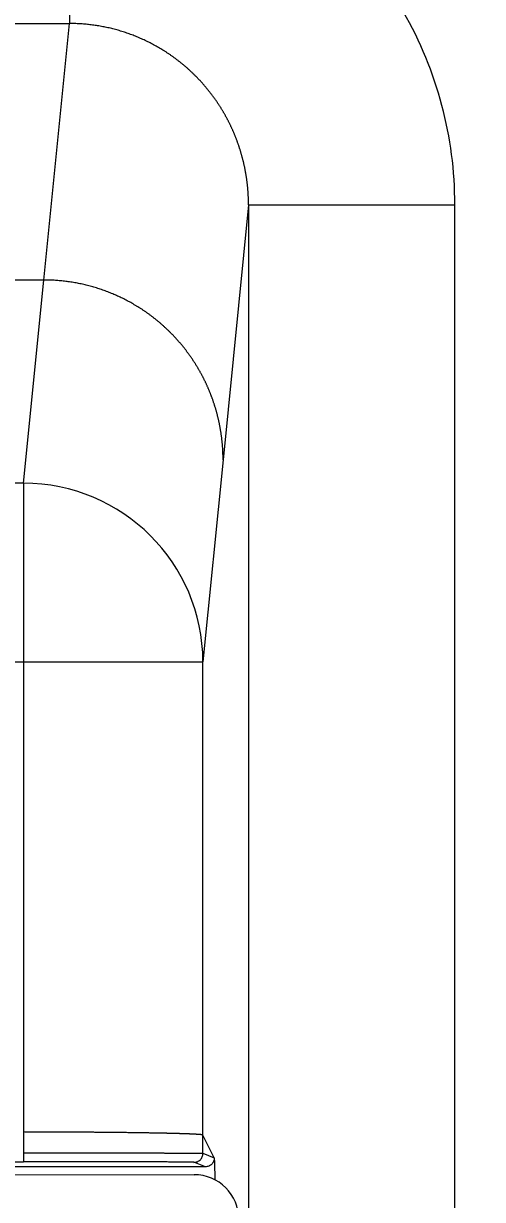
# Model space of a CAD drawing. Header units: millimetres. Extents: x 2433 to 4809, y -10272 to -6912.
# Drawn here: x 3260.83 to 3271.06, y -9455.97 to -9429.75 of the extents above; entities that cross this region are included whole.
import ezdxf

# ---------------------------------------------------------------- set-up
doc = ezdxf.new("R2010")
doc.units = ezdxf.units.MM
doc.layers.add('DIM', color=3, linetype='Continuous', lineweight=13)
doc.styles.add('ARIAL', font='arial.ttf')
doc.dimstyles.get("Standard").update_dxf_attribs({"dimtxt": 15, "dimasz": 15, "dimexe": 0.18, "dimexo": 0.0625, "dimgap": 4, "dimtad": 0, "dimtih": 1, "dimtoh": 1, "dimdec": 1, "dimdsep": 46, "dimtxsty": 'ARIAL', "dimcen": 0, "dimclrd": 3, "dimclre": 3, "dimclrt": 3, "dimadec": 0, "dimazin": 0, "dimtfac": 1, "dimtdec": 1, "dimtofl": 0, "dimtmove": 0, "dimatfit": 3, "dimfxl": 1, "dimtolj": 1, "dimtzin": 0, "dimarcsym": 0})

# ---------------------------------------------------------------- blocks, each defined once
blk = doc.blocks.new('*D46')
at = {"layer": 'Defpoints', "color": 0, "transparency": 16777216}
for p in [(3184.787, -7905.985), (3696.954, -9950.155), (3696.954, -9950.155)]:
    blk.add_point(p, dxfattribs=at)
at = {"layer": 'DIM', "color": 3, "lineweight": -2, "transparency": 16777216}
for p, q in [((3184.85, -7905.985), (3697.134, -7905.985)), ((3696.954, -7923.985), (3696.954, -8911.271)), ((3696.954, -9932.155), (3696.954, -8944.87)), ((3697.016, -9950.155), (3697.134, -9950.155))]:
    blk.add_line(p, q, dxfattribs=at)
at = {"layer": 'DIM', "color": 3, "transparency": 16777216}
for points in [[(3693.954, -7923.985), (3699.954, -7923.985), (3696.954, -7905.985)], [(3693.954, -9932.155), (3699.954, -9932.155), (3696.954, -9950.155)]]:
    blk.add_solid(points, dxfattribs=at)
at = {"layer": 'DIM', "color": 3, "transparency": 16777216, "insert": (3696.954, -8928.07), "char_height": 18, "attachment_point": 5, "style": 'ARIAL'}
blk.add_mtext('\\A1;(2280)', dxfattribs=at)

msp = doc.modelspace()

# ---------------------------------------------------------------- linework, layer by layer
at = {"linetype": 'Continuous', "lineweight": 13}
for p, q in [((3252.735, -9429.751), (3261.849, -9429.751)), ((3261.279, -9435.471), (3261.849, -9429.751)), ((3265.843, -9433.794), (3265.276, -9439.483)), ((3265.843, -9433.794), (3265.843, -9545.268)), ((3270.443, -9544.668), (3270.443, -9433.794)), ((3261.279, -9435.471), (3253.306, -9435.471)), ((3260.827, -9440), (3261.279, -9435.471)), ((3265.276, -9439.483), (3264.827, -9443.985)), ((3260.827, -9440), (3253.757, -9440)), ((3260.827, -9440), (3260.827, -9443.985)), ((3253.757, -9443.985), (3260.827, -9443.985)), ((3260.827, -9443.985), (3264.827, -9443.985)), ((3260.827, -9443.985), (3260.827, -9454.469)), ((3264.827, -9454.539), (3264.827, -9443.985)), ((3260.827, -9454.469), (3260.827, -9454.932)), ((3265.081, -9455.047), (3264.827, -9454.539)), ((3264.827, -9454.945), (3264.827, -9454.539)), ((3253.757, -9455.132), (3260.827, -9455.132)), ((3264.881, -9455.247), (3264.627, -9455.145)), ((3264.827, -9454.945), (3265.081, -9455.047)), ((3258.628, -9455.42), (3264.628, -9455.421)), ((3264.881, -9455.247), (3260.204, -9455.247))]:
    msp.add_line(p, q, dxfattribs=at)
msp.add_arc((3264.628, -9456.421), 1, 359.9991, 89.9991, dxfattribs=at)
msp.add_ellipse((3260.827, -9443.985), major_axis=(3.98, -0.397), ratio=0.996157, start_param=0.099801, end_param=1.669836, dxfattribs=at)
for points, degree, knots in [([(3261.849, -9425.168), (3261.849, -9425.425), (3261.849, -9425.959), (3261.849, -9426.778), (3261.849, -9427.573), (3261.849, -9428.293), (3261.849, -9428.894), (3261.849, -9429.346), (3261.849, -9429.637), (3261.849, -9429.728), (3261.849, -9429.751)], 3, [0, 0, 0, 0, 0.124042, 0.249179, 0.374316, 0.499453, 0.624589, 0.749726, 0.874863, 1, 1, 1, 1]), ([(3265.843, -9433.794), (3265.843, -9433.784), (3265.843, -9433.764), (3265.843, -9433.733), (3265.842, -9433.703), (3265.842, -9433.673), (3265.841, -9433.643), (3265.839, -9433.612), (3265.838, -9433.582), (3265.836, -9433.552), (3265.835, -9433.522), (3265.832, -9433.493), (3265.83, -9433.463), (3265.828, -9433.433), (3265.825, -9433.403), (3265.822, -9433.374), (3265.819, -9433.344), (3265.816, -9433.315), (3265.812, -9433.286), (3265.808, -9433.257), (3265.805, -9433.228), (3265.8, -9433.199), (3265.796, -9433.17), (3265.792, -9433.141), (3265.787, -9433.112), (3265.782, -9433.084), (3265.777, -9433.055), (3265.772, -9433.027), (3265.766, -9432.999), (3265.76, -9432.97), (3265.755, -9432.942), (3265.749, -9432.914), (3265.742, -9432.886), (3265.736, -9432.859), (3265.729, -9432.831), (3265.723, -9432.804), (3265.716, -9432.776), (3265.709, -9432.749), (3265.701, -9432.722), (3265.694, -9432.694), (3265.686, -9432.668), (3265.679, -9432.641), (3265.671, -9432.614), (3265.663, -9432.587), (3265.654, -9432.561), (3265.646, -9432.534), (3265.637, -9432.508), (3265.629, -9432.482), (3265.62, -9432.456), (3265.611, -9432.43), (3265.601, -9432.404), (3265.592, -9432.379), (3265.583, -9432.353), (3265.573, -9432.328), (3265.563, -9432.302), (3265.553, -9432.277), (3265.543, -9432.252), (3265.533, -9432.227), (3265.523, -9432.203), (3265.512, -9432.178), (3265.502, -9432.153), (3265.491, -9432.129), (3265.48, -9432.105), (3265.469, -9432.081), (3265.458, -9432.057), (3265.446, -9432.033), (3265.435, -9432.009), (3265.424, -9431.986), (3265.412, -9431.962), (3265.4, -9431.939), (3265.388, -9431.916), (3265.376, -9431.893), (3265.364, -9431.87), (3265.352, -9431.847), (3265.339, -9431.824), (3265.327, -9431.802), (3265.314, -9431.779), (3265.302, -9431.757), (3265.289, -9431.735), (3265.276, -9431.713), (3265.263, -9431.691), (3265.25, -9431.67), (3265.237, -9431.648), (3265.223, -9431.627), (3265.21, -9431.605), (3265.196, -9431.584), (3265.183, -9431.563), (3265.169, -9431.542), (3265.155, -9431.522), (3265.142, -9431.501), (3265.128, -9431.481), (3265.114, -9431.46), (3265.099, -9431.44), (3265.085, -9431.42), (3265.071, -9431.4), (3265.056, -9431.381), (3265.042, -9431.361), (3265.027, -9431.342), (3265.013, -9431.322), (3264.998, -9431.303), (3264.983, -9431.284), (3264.969, -9431.265), (3264.954, -9431.246), (3264.939, -9431.228), (3264.924, -9431.209), (3264.908, -9431.191), (3264.893, -9431.173), (3264.878, -9431.155), (3264.863, -9431.137), (3264.847, -9431.119), (3264.832, -9431.101), (3264.816, -9431.084), (3264.801, -9431.067), (3264.785, -9431.049), (3264.77, -9431.032), (3264.754, -9431.015), (3264.738, -9430.998), (3264.722, -9430.982), (3264.706, -9430.965), (3264.69, -9430.949), (3264.665, -9430.923), (3264.631, -9430.889), (3264.587, -9430.846), (3264.542, -9430.804), (3264.496, -9430.763), (3264.45, -9430.722), (3264.404, -9430.683), (3264.357, -9430.644), (3264.309, -9430.605), (3264.261, -9430.568), (3264.212, -9430.531), (3264.163, -9430.496), (3264.114, -9430.461), (3264.064, -9430.426), (3264.013, -9430.393), (3263.962, -9430.36), (3263.911, -9430.329), (3263.86, -9430.298), (3263.808, -9430.268), (3263.755, -9430.238), (3263.702, -9430.21), (3263.649, -9430.182), (3263.596, -9430.156), (3263.542, -9430.13), (3263.488, -9430.105), (3263.434, -9430.081), (3263.379, -9430.057), (3263.324, -9430.035), (3263.269, -9430.013), (3263.214, -9429.992), (3263.158, -9429.972), (3263.103, -9429.953), (3263.047, -9429.935), (3262.99, -9429.918), (3262.934, -9429.901), (3262.878, -9429.886), (3262.821, -9429.871), (3262.764, -9429.857), (3262.707, -9429.844), (3262.65, -9429.832), (3262.593, -9429.821), (3262.536, -9429.81), (3262.479, -9429.8), (3262.422, -9429.792), (3262.365, -9429.784), (3262.307, -9429.777), (3262.25, -9429.771), (3262.193, -9429.765), (3262.135, -9429.761), (3262.078, -9429.757), (3262.021, -9429.754), (3261.964, -9429.752), (3261.906, -9429.751), (3261.868, -9429.751), (3261.849, -9429.751)], 3, [0, 0, 0, 0, 0.004848, 0.009685, 0.014511, 0.019327, 0.024133, 0.028928, 0.033712, 0.038486, 0.043249, 0.048001, 0.052743, 0.057475, 0.062195, 0.066906, 0.071605, 0.076294, 0.080973, 0.085641, 0.090298, 0.094945, 0.099581, 0.104207, 0.108822, 0.113427, 0.118021, 0.122604, 0.127177, 0.13174, 0.136292, 0.140833, 0.145364, 0.149884, 0.154393, 0.158892, 0.163381, 0.167859, 0.172326, 0.176783, 0.18123, 0.185666, 0.190091, 0.194506, 0.19891, 0.203303, 0.207687, 0.212059, 0.216421, 0.220773, 0.225114, 0.229444, 0.233764, 0.238074, 0.242373, 0.246661, 0.250939, 0.255207, 0.259463, 0.26371, 0.267946, 0.272171, 0.276386, 0.28059, 0.284784, 0.288967, 0.29314, 0.297302, 0.301454, 0.305596, 0.309726, 0.313847, 0.317956, 0.322056, 0.326145, 0.330223, 0.334291, 0.338348, 0.342395, 0.346432, 0.350458, 0.354473, 0.358478, 0.362472, 0.366457, 0.37043, 0.374393, 0.378346, 0.382288, 0.38622, 0.390141, 0.394052, 0.397952, 0.401842, 0.405721, 0.40959, 0.413449, 0.417297, 0.421135, 0.424962, 0.428778, 0.432585, 0.436381, 0.440166, 0.443941, 0.447706, 0.45146, 0.455203, 0.458937, 0.46266, 0.466372, 0.470074, 0.473766, 0.477447, 0.481118, 0.484778, 0.488428, 0.492067, 0.495697, 0.499315, 0.502924, 0.51269, 0.522439, 0.532174, 0.541892, 0.551594, 0.561281, 0.570953, 0.580608, 0.590249, 0.599874, 0.609483, 0.619077, 0.628656, 0.63822, 0.647768, 0.657301, 0.66682, 0.676323, 0.685812, 0.695285, 0.704744, 0.714188, 0.723618, 0.733033, 0.742433, 0.751819, 0.76119, 0.770547, 0.77989, 0.789219, 0.798533, 0.807833, 0.81712, 0.826392, 0.83565, 0.844895, 0.854126, 0.863343, 0.872546, 0.881736, 0.890913, 0.900075, 0.909225, 0.918361, 0.927484, 0.936594, 0.945691, 0.954775, 0.963845, 0.972903, 0.981948, 0.99098, 1, 1, 1, 1]), ([(3265.843, -9433.794), (3265.846, -9433.794), (3265.898, -9433.794), (3266.148, -9433.794), (3266.58, -9433.794), (3267.184, -9433.794), (3267.928, -9433.794), (3268.759, -9433.794), (3269.618, -9433.794), (3270.175, -9433.794), (3270.443, -9433.794)], 3, [0, 0, 0, 0, 0.125137, 0.250274, 0.375411, 0.500547, 0.625684, 0.750821, 0.875958, 1, 1, 1, 1]), ([(3265.276, -9439.483), (3265.276, -9439.473), (3265.276, -9439.453), (3265.275, -9439.423), (3265.275, -9439.393), (3265.274, -9439.363), (3265.273, -9439.333), (3265.272, -9439.303), (3265.27, -9439.274), (3265.269, -9439.244), (3265.267, -9439.215), (3265.265, -9439.185), (3265.263, -9439.156), (3265.26, -9439.126), (3265.257, -9439.097), (3265.254, -9439.068), (3265.251, -9439.039), (3265.248, -9439.01), (3265.245, -9438.981), (3265.241, -9438.952), (3265.237, -9438.924), (3265.233, -9438.895), (3265.228, -9438.866), (3265.224, -9438.838), (3265.219, -9438.81), (3265.214, -9438.781), (3265.209, -9438.753), (3265.204, -9438.725), (3265.199, -9438.697), (3265.193, -9438.67), (3265.187, -9438.642), (3265.181, -9438.614), (3265.175, -9438.587), (3265.169, -9438.559), (3265.162, -9438.532), (3265.155, -9438.505), (3265.148, -9438.478), (3265.141, -9438.451), (3265.134, -9438.424), (3265.127, -9438.397), (3265.119, -9438.37), (3265.111, -9438.344), (3265.104, -9438.317), (3265.096, -9438.291), (3265.087, -9438.265), (3265.079, -9438.239), (3265.07, -9438.213), (3265.062, -9438.187), (3265.053, -9438.161), (3265.044, -9438.136), (3265.035, -9438.11), (3265.025, -9438.085), (3265.016, -9438.06), (3265.006, -9438.035), (3264.997, -9438.01), (3264.987, -9437.985), (3264.977, -9437.96), (3264.967, -9437.935), (3264.956, -9437.911), (3264.946, -9437.886), (3264.935, -9437.862), (3264.925, -9437.838), (3264.914, -9437.814), (3264.903, -9437.79), (3264.892, -9437.767), (3264.881, -9437.743), (3264.869, -9437.72), (3264.858, -9437.696), (3264.846, -9437.673), (3264.835, -9437.65), (3264.823, -9437.627), (3264.811, -9437.604), (3264.799, -9437.582), (3264.787, -9437.559), (3264.774, -9437.537), (3264.762, -9437.514), (3264.749, -9437.492), (3264.737, -9437.47), (3264.724, -9437.448), (3264.711, -9437.427), (3264.698, -9437.405), (3264.685, -9437.384), (3264.672, -9437.362), (3264.659, -9437.341), (3264.646, -9437.32), (3264.632, -9437.299), (3264.619, -9437.278), (3264.605, -9437.258), (3264.591, -9437.237), (3264.578, -9437.217), (3264.564, -9437.197), (3264.55, -9437.177), (3264.536, -9437.157), (3264.521, -9437.137), (3264.507, -9437.117), (3264.493, -9437.098), (3264.479, -9437.078), (3264.464, -9437.059), (3264.45, -9437.04), (3264.435, -9437.021), (3264.42, -9437.002), (3264.406, -9436.983), (3264.391, -9436.965), (3264.376, -9436.946), (3264.361, -9436.928), (3264.346, -9436.91), (3264.331, -9436.892), (3264.316, -9436.874), (3264.3, -9436.856), (3264.285, -9436.838), (3264.27, -9436.821), (3264.254, -9436.804), (3264.239, -9436.786), (3264.223, -9436.769), (3264.208, -9436.752), (3264.192, -9436.736), (3264.176, -9436.719), (3264.161, -9436.702), (3264.145, -9436.686), (3264.129, -9436.67), (3264.104, -9436.644), (3264.07, -9436.61), (3264.025, -9436.567), (3263.98, -9436.526), (3263.935, -9436.484), (3263.889, -9436.444), (3263.842, -9436.404), (3263.795, -9436.365), (3263.747, -9436.327), (3263.699, -9436.29), (3263.651, -9436.253), (3263.602, -9436.217), (3263.552, -9436.182), (3263.502, -9436.148), (3263.451, -9436.115), (3263.4, -9436.082), (3263.349, -9436.051), (3263.297, -9436.02), (3263.245, -9435.99), (3263.193, -9435.96), (3263.14, -9435.932), (3263.087, -9435.904), (3263.033, -9435.878), (3262.979, -9435.852), (3262.925, -9435.827), (3262.87, -9435.802), (3262.816, -9435.779), (3262.761, -9435.757), (3262.705, -9435.735), (3262.65, -9435.714), (3262.594, -9435.694), (3262.538, -9435.675), (3262.482, -9435.657), (3262.425, -9435.639), (3262.369, -9435.623), (3262.312, -9435.607), (3262.255, -9435.592), (3262.198, -9435.578), (3262.141, -9435.565), (3262.084, -9435.553), (3262.027, -9435.542), (3261.969, -9435.531), (3261.912, -9435.521), (3261.854, -9435.513), (3261.797, -9435.505), (3261.739, -9435.497), (3261.682, -9435.491), (3261.624, -9435.486), (3261.566, -9435.481), (3261.509, -9435.477), (3261.451, -9435.474), (3261.394, -9435.472), (3261.336, -9435.471), (3261.298, -9435.471), (3261.279, -9435.471)], 3, [0, 0, 0, 0, 0.004787, 0.009564, 0.014332, 0.019089, 0.023835, 0.028572, 0.033299, 0.038016, 0.042722, 0.047418, 0.052105, 0.056781, 0.061447, 0.066103, 0.070749, 0.075385, 0.080011, 0.084626, 0.089232, 0.093827, 0.098413, 0.102988, 0.107553, 0.112108, 0.116653, 0.121188, 0.125713, 0.130227, 0.134732, 0.139226, 0.143711, 0.148185, 0.152649, 0.157104, 0.161548, 0.165982, 0.170405, 0.174819, 0.179223, 0.183617, 0.188, 0.192373, 0.196737, 0.20109, 0.205433, 0.209766, 0.214089, 0.218402, 0.222705, 0.226998, 0.23128, 0.235553, 0.239815, 0.244068, 0.24831, 0.252542, 0.256764, 0.260976, 0.265178, 0.26937, 0.273552, 0.277723, 0.281885, 0.286037, 0.290178, 0.294309, 0.298431, 0.302542, 0.306643, 0.310734, 0.314815, 0.318886, 0.322947, 0.326997, 0.331038, 0.335069, 0.339089, 0.3431, 0.3471, 0.35109, 0.35507, 0.359041, 0.363001, 0.366951, 0.37089, 0.37482, 0.37874, 0.38265, 0.386549, 0.390439, 0.394318, 0.398188, 0.402047, 0.405896, 0.409735, 0.413564, 0.417383, 0.421192, 0.424991, 0.42878, 0.432559, 0.436328, 0.440086, 0.443835, 0.447573, 0.451302, 0.45502, 0.458728, 0.462427, 0.466115, 0.469793, 0.473461, 0.477119, 0.480767, 0.484405, 0.488032, 0.49165, 0.495258, 0.498855, 0.508648, 0.518428, 0.528194, 0.537947, 0.547687, 0.557414, 0.567128, 0.576828, 0.586516, 0.59619, 0.605851, 0.6155, 0.625135, 0.634757, 0.644366, 0.653962, 0.663546, 0.673116, 0.682673, 0.692217, 0.701749, 0.711267, 0.720772, 0.730265, 0.739745, 0.749211, 0.758665, 0.768106, 0.777535, 0.78695, 0.796353, 0.805743, 0.81512, 0.824484, 0.833836, 0.843174, 0.8525, 0.861814, 0.871115, 0.880403, 0.889678, 0.898941, 0.908191, 0.917428, 0.926653, 0.935865, 0.945065, 0.954252, 0.963427, 0.972589, 0.981738, 0.990875, 1, 1, 1, 1]), ([(3264.827, -9454.539), (3264.827, -9454.539), (3264.826, -9454.538), (3264.826, -9454.538), (3264.825, -9454.537), (3264.824, -9454.537), (3264.822, -9454.536), (3264.821, -9454.535), (3264.819, -9454.535), (3264.816, -9454.534), (3264.814, -9454.534), (3264.811, -9454.533), (3264.809, -9454.533), (3264.805, -9454.532), (3264.802, -9454.532), (3264.799, -9454.531), (3264.795, -9454.531), (3264.791, -9454.53), (3264.786, -9454.53), (3264.782, -9454.529), (3264.777, -9454.529), (3264.772, -9454.528), (3264.767, -9454.528), (3264.762, -9454.527), (3264.757, -9454.527), (3264.751, -9454.526), (3264.745, -9454.526), (3264.739, -9454.525), (3264.733, -9454.525), (3264.726, -9454.524), (3264.719, -9454.524), (3264.713, -9454.524), (3264.706, -9454.523), (3264.698, -9454.523), (3264.691, -9454.522), (3264.683, -9454.522), (3264.676, -9454.521), (3264.668, -9454.521), (3264.66, -9454.52), (3264.651, -9454.52), (3264.643, -9454.519), (3264.634, -9454.519), (3264.625, -9454.519), (3264.617, -9454.518), (3264.608, -9454.518), (3264.598, -9454.517), (3264.589, -9454.517), (3264.579, -9454.516), (3264.57, -9454.516), (3264.56, -9454.516), (3264.55, -9454.515), (3264.54, -9454.515), (3264.53, -9454.514), (3264.52, -9454.514), (3264.509, -9454.513), (3264.499, -9454.513), (3264.488, -9454.513), (3264.477, -9454.512), (3264.466, -9454.512), (3264.455, -9454.511), (3264.444, -9454.511), (3264.432, -9454.511), (3264.421, -9454.51), (3264.41, -9454.51), (3264.398, -9454.509), (3264.386, -9454.509), (3264.374, -9454.509), (3264.363, -9454.508), (3264.35, -9454.508), (3264.338, -9454.508), (3264.326, -9454.507), (3264.314, -9454.507), (3264.302, -9454.506), (3264.289, -9454.506), (3264.276, -9454.506), (3264.264, -9454.505), (3264.251, -9454.505), (3264.238, -9454.505), (3264.225, -9454.504), (3264.213, -9454.504), (3264.2, -9454.504), (3264.186, -9454.503), (3264.173, -9454.503), (3264.16, -9454.503), (3264.147, -9454.502), (3264.134, -9454.502), (3264.12, -9454.502), (3264.107, -9454.501), (3264.093, -9454.501), (3264.08, -9454.501), (3264.066, -9454.5), (3264.052, -9454.5), (3264.039, -9454.5), (3264.025, -9454.499), (3264.011, -9454.499), (3263.997, -9454.499), (3263.983, -9454.498), (3263.969, -9454.498), (3263.956, -9454.498), (3263.942, -9454.497), (3263.928, -9454.497), (3263.913, -9454.497), (3263.899, -9454.497), (3263.885, -9454.496), (3263.871, -9454.496), (3263.857, -9454.496), (3263.843, -9454.495), (3263.829, -9454.495), (3263.814, -9454.495), (3263.8, -9454.495), (3263.786, -9454.494), (3263.772, -9454.494), (3263.757, -9454.494), (3263.743, -9454.493), (3263.729, -9454.493), (3263.715, -9454.493), (3263.7, -9454.493), (3263.686, -9454.492), (3263.672, -9454.492), (3263.657, -9454.492), (3263.633, -9454.492), (3263.599, -9454.491), (3263.554, -9454.49), (3263.508, -9454.489), (3263.462, -9454.489), (3263.416, -9454.488), (3263.368, -9454.487), (3263.321, -9454.487), (3263.273, -9454.486), (3263.224, -9454.485), (3263.175, -9454.485), (3263.126, -9454.484), (3263.076, -9454.483), (3263.025, -9454.483), (3262.974, -9454.482), (3262.923, -9454.482), (3262.872, -9454.481), (3262.82, -9454.481), (3262.768, -9454.48), (3262.715, -9454.48), (3262.662, -9454.479), (3262.609, -9454.479), (3262.555, -9454.478), (3262.502, -9454.478), (3262.448, -9454.477), (3262.393, -9454.477), (3262.339, -9454.476), (3262.284, -9454.476), (3262.229, -9454.475), (3262.174, -9454.475), (3262.119, -9454.475), (3262.063, -9454.474), (3262.008, -9454.474), (3261.952, -9454.474), (3261.896, -9454.473), (3261.84, -9454.473), (3261.784, -9454.473), (3261.728, -9454.472), (3261.671, -9454.472), (3261.615, -9454.472), (3261.559, -9454.472), (3261.502, -9454.471), (3261.446, -9454.471), (3261.389, -9454.471), (3261.333, -9454.471), (3261.276, -9454.47), (3261.22, -9454.47), (3261.164, -9454.47), (3261.107, -9454.47), (3261.051, -9454.47), (3260.995, -9454.47), (3260.939, -9454.47), (3260.883, -9454.47), (3260.846, -9454.47), (3260.827, -9454.469)], 3, [0, 0, 0, 0, 0.00517, 0.010323, 0.01546, 0.020581, 0.025685, 0.030773, 0.035844, 0.040899, 0.045937, 0.05096, 0.055965, 0.060955, 0.065928, 0.070884, 0.075824, 0.080748, 0.085655, 0.090546, 0.095421, 0.100279, 0.105121, 0.109946, 0.114755, 0.119547, 0.124324, 0.129083, 0.133827, 0.138554, 0.143264, 0.147958, 0.152636, 0.157297, 0.161942, 0.166571, 0.171183, 0.175778, 0.180358, 0.18492, 0.189467, 0.193997, 0.198511, 0.203008, 0.207489, 0.211953, 0.216401, 0.220833, 0.225248, 0.229647, 0.23403, 0.238396, 0.242745, 0.247079, 0.251395, 0.255696, 0.25998, 0.264247, 0.268499, 0.272734, 0.276952, 0.281154, 0.28534, 0.289509, 0.293662, 0.297798, 0.301918, 0.306022, 0.310109, 0.31418, 0.318234, 0.322272, 0.326294, 0.330299, 0.334288, 0.33826, 0.342216, 0.346156, 0.350079, 0.353986, 0.357876, 0.36175, 0.365608, 0.369449, 0.373274, 0.377082, 0.380874, 0.384649, 0.388409, 0.392151, 0.395878, 0.399588, 0.403281, 0.406958, 0.410619, 0.414263, 0.417891, 0.421503, 0.425098, 0.428677, 0.432239, 0.435785, 0.439315, 0.442828, 0.446324, 0.449805, 0.453269, 0.456716, 0.460147, 0.463562, 0.46696, 0.470342, 0.473708, 0.477057, 0.48039, 0.483706, 0.487006, 0.490289, 0.493556, 0.496807, 0.500041, 0.509964, 0.519868, 0.529753, 0.53962, 0.549467, 0.559296, 0.569106, 0.578896, 0.588669, 0.598422, 0.608156, 0.617872, 0.627569, 0.637247, 0.646906, 0.656546, 0.666168, 0.67577, 0.685354, 0.694919, 0.704465, 0.713992, 0.723501, 0.73299, 0.742461, 0.751913, 0.761346, 0.770761, 0.780156, 0.789533, 0.798891, 0.80823, 0.81755, 0.826851, 0.836134, 0.845397, 0.854642, 0.863868, 0.873075, 0.882264, 0.891433, 0.900584, 0.909716, 0.918829, 0.927923, 0.936999, 0.946055, 0.955093, 0.964112, 0.973112, 0.982094, 0.991056, 1, 1, 1, 1]), ([(3260.827, -9454.932), (3260.838, -9454.932), (3260.86, -9454.932), (3260.894, -9454.932), (3260.927, -9454.932), (3260.961, -9454.932), (3260.995, -9454.932), (3261.029, -9454.932), (3261.063, -9454.932), (3261.097, -9454.932), (3261.131, -9454.932), (3261.165, -9454.932), (3261.2, -9454.932), (3261.234, -9454.932), (3261.269, -9454.932), (3261.304, -9454.932), (3261.339, -9454.932), (3261.374, -9454.932), (3261.409, -9454.932), (3261.444, -9454.932), (3261.479, -9454.933), (3261.514, -9454.933), (3261.55, -9454.933), (3261.585, -9454.933), (3261.621, -9454.933), (3261.656, -9454.933), (3261.692, -9454.933), (3261.727, -9454.933), (3261.763, -9454.933), (3261.799, -9454.933), (3261.835, -9454.933), (3261.871, -9454.933), (3261.906, -9454.933), (3261.942, -9454.933), (3261.978, -9454.933), (3262.014, -9454.933), (3262.05, -9454.933), (3262.086, -9454.933), (3262.122, -9454.933), (3262.158, -9454.933), (3262.194, -9454.933), (3262.23, -9454.933), (3262.266, -9454.933), (3262.302, -9454.933), (3262.338, -9454.933), (3262.374, -9454.933), (3262.41, -9454.934), (3262.446, -9454.934), (3262.482, -9454.934), (3262.518, -9454.934), (3262.554, -9454.934), (3262.589, -9454.934), (3262.625, -9454.934), (3262.661, -9454.934), (3262.696, -9454.934), (3262.732, -9454.934), (3262.767, -9454.934), (3262.802, -9454.934), (3262.838, -9454.934), (3262.873, -9454.934), (3262.908, -9454.934), (3262.943, -9454.935), (3262.978, -9454.935), (3263.012, -9454.935), (3263.047, -9454.935), (3263.081, -9454.935), (3263.116, -9454.935), (3263.15, -9454.935), (3263.184, -9454.935), (3263.218, -9454.935), (3263.251, -9454.935), (3263.285, -9454.935), (3263.318, -9454.935), (3263.352, -9454.935), (3263.385, -9454.936), (3263.417, -9454.936), (3263.45, -9454.936), (3263.482, -9454.936), (3263.515, -9454.936), (3263.547, -9454.936), (3263.578, -9454.936), (3263.61, -9454.936), (3263.641, -9454.936), (3263.672, -9454.936), (3263.703, -9454.937), (3263.733, -9454.937), (3263.764, -9454.937), (3263.794, -9454.937), (3263.823, -9454.937), (3263.853, -9454.937), (3263.882, -9454.937), (3263.911, -9454.937), (3263.939, -9454.937), (3263.968, -9454.938), (3263.995, -9454.938), (3264.023, -9454.938), (3264.05, -9454.938), (3264.077, -9454.938), (3264.104, -9454.938), (3264.13, -9454.938), (3264.156, -9454.938), (3264.181, -9454.938), (3264.206, -9454.939), (3264.231, -9454.939), (3264.255, -9454.939), (3264.279, -9454.939), (3264.302, -9454.939), (3264.325, -9454.939), (3264.348, -9454.939), (3264.37, -9454.939), (3264.392, -9454.94), (3264.413, -9454.94), (3264.434, -9454.94), (3264.455, -9454.94), (3264.475, -9454.94), (3264.494, -9454.94), (3264.513, -9454.94), (3264.532, -9454.941), (3264.55, -9454.941), (3264.567, -9454.941), (3264.584, -9454.941), (3264.601, -9454.941), (3264.617, -9454.941), (3264.632, -9454.941), (3264.647, -9454.942), (3264.661, -9454.942), (3264.675, -9454.942), (3264.688, -9454.942), (3264.701, -9454.942), (3264.713, -9454.942), (3264.725, -9454.943), (3264.736, -9454.943), (3264.746, -9454.943), (3264.756, -9454.943), (3264.765, -9454.943), (3264.774, -9454.943), (3264.782, -9454.944), (3264.789, -9454.944), (3264.796, -9454.944), (3264.802, -9454.944), (3264.807, -9454.944), (3264.812, -9454.944), (3264.816, -9454.945), (3264.82, -9454.945), (3264.823, -9454.945), (3264.825, -9454.945), (3264.826, -9454.945), (3264.827, -9454.945), (3264.827, -9454.945)], 3, [0, 0, 0, 0, 0.005327, 0.010676, 0.016045, 0.021436, 0.026847, 0.032279, 0.037733, 0.043207, 0.048703, 0.054219, 0.059756, 0.065315, 0.070894, 0.076494, 0.082115, 0.087758, 0.093421, 0.099105, 0.104811, 0.110537, 0.116284, 0.122052, 0.127842, 0.133652, 0.139483, 0.145335, 0.151208, 0.157103, 0.163018, 0.168954, 0.174911, 0.180889, 0.186889, 0.192909, 0.19895, 0.205012, 0.211095, 0.217199, 0.223324, 0.22947, 0.235637, 0.241826, 0.248035, 0.254265, 0.260516, 0.266788, 0.273081, 0.279395, 0.28573, 0.292086, 0.298463, 0.304861, 0.31128, 0.31772, 0.324181, 0.330663, 0.337166, 0.34369, 0.350235, 0.356801, 0.363387, 0.369995, 0.376624, 0.383274, 0.389945, 0.396637, 0.40335, 0.410084, 0.416838, 0.423614, 0.430411, 0.437229, 0.444068, 0.450928, 0.457808, 0.46471, 0.471633, 0.478577, 0.485542, 0.492527, 0.499534, 0.506562, 0.513611, 0.52068, 0.527771, 0.534883, 0.542015, 0.549169, 0.556344, 0.563539, 0.570756, 0.577994, 0.585252, 0.592532, 0.599833, 0.607154, 0.614497, 0.621861, 0.629245, 0.636651, 0.644077, 0.651525, 0.658993, 0.666483, 0.673994, 0.681525, 0.689078, 0.696651, 0.704246, 0.711861, 0.719498, 0.727155, 0.734834, 0.742533, 0.750254, 0.757995, 0.765758, 0.773541, 0.781345, 0.789171, 0.797017, 0.804885, 0.812773, 0.820682, 0.828613, 0.836564, 0.844537, 0.85253, 0.860544, 0.86858, 0.876636, 0.884713, 0.892812, 0.900931, 0.909071, 0.917233, 0.925415, 0.933618, 0.941842, 0.950088, 0.958354, 0.966641, 0.974949, 0.983279, 0.991629, 1, 1, 1, 1]), ([(3260.827, -9454.932), (3260.827, -9454.959), (3260.827, -9454.985), (3260.827, -9455.033), (3260.827, -9455.056), (3260.827, -9455.093), (3260.827, -9455.108), (3260.827, -9455.128), (3260.827, -9455.133), (3260.827, -9455.133)], 3, [0, 0, 0, 0, 0.25, 0.25, 0.5, 0.5, 0.75, 0.75, 1, 1, 1, 1]), ([(3264.627, -9455.145), (3264.613, -9455.143), (3264.327, -9455.14), (3264.033, -9455.138), (3262.972, -9455.134), (3262.275, -9455.133)], 2, [0, 0, 0, 0.25, 0.25, 0.5, 0.75, 0.75, 0.75]), ([(3264.627, -9455.146), (3264.653, -9455.146), (3264.679, -9455.141), (3264.728, -9455.121), (3264.75, -9455.106), (3264.788, -9455.069), (3264.802, -9455.046), (3264.823, -9454.998), (3264.828, -9454.972), (3264.828, -9454.945)], 3, [0, 0, 0, 0, 0.25, 0.25, 0.5, 0.5, 0.75, 0.75, 1, 1, 1, 1]), ([(3265.041, -9455.167), (3265.036, -9455.173), (3265.013, -9455.201), (3264.958, -9455.237), (3264.906, -9455.246), (3264.882, -9455.246), (3264.881, -9455.246)], 3, [0, 0, 0, 0, 0.124449, 0.55717, 0.989891, 1, 1, 1, 1]), ([(3265.081, -9455.047), (3265.081, -9455.067), (3265.078, -9455.087), (3265.065, -9455.129), (3265.055, -9455.149), (3265.041, -9455.167)], 3, [0, 0, 0, 0, 0.5, 0.5, 1, 1, 1, 1]), ([(3265.101, -9455.533), (3265.101, -9455.514), (3265.1, -9455.496), (3265.097, -9455.342), (3265.094, -9455.237), (3265.088, -9455.093), (3265.085, -9455.053), (3265.081, -9455.047)], 3, [0, 0, 0, 0, 0.062134, 0.062134, 0.531067, 0.531067, 1, 1, 1, 1])]:
    msp.add_open_spline(points, degree=degree, knots=knots, dxfattribs=at)
for points, degree in [([(3270.443, -9433.794), (3270.443, -9433.033), (3270.25, -9431.562), (3269.385, -9429.439), (3267.99, -9427.616), (3266.177, -9426.224), (3264.061, -9425.359), (3262.603, -9425.168), (3261.849, -9425.168)], 3), ([(3262.275, -9455.133), (3261.597, -9455.132), (3260.827, -9455.132)], 2)]:
    msp.add_open_spline(points, degree=degree, dxfattribs=at)

# ---------------------------------------------------------------- dimensions: what is measured, and where the dimension line sits
at = {"layer": 'DIM', "color": 3}
dim = msp.add_linear_dim(base=(3696.954, -9950.155), p1=(3184.787, -7905.985), p2=(3696.954, -9950.155), angle=90, text='(2280)', dimstyle='Standard', override={"dimtxt": 18, "dimasz": 18, "dimgap": 5}, dxfattribs=at)
dim.commit()
dim.dimension.update_dxf_attribs({"geometry": '*D46', "text_midpoint": (3696.954, -8928.07)})

doc.saveas('drawing.dxf')
